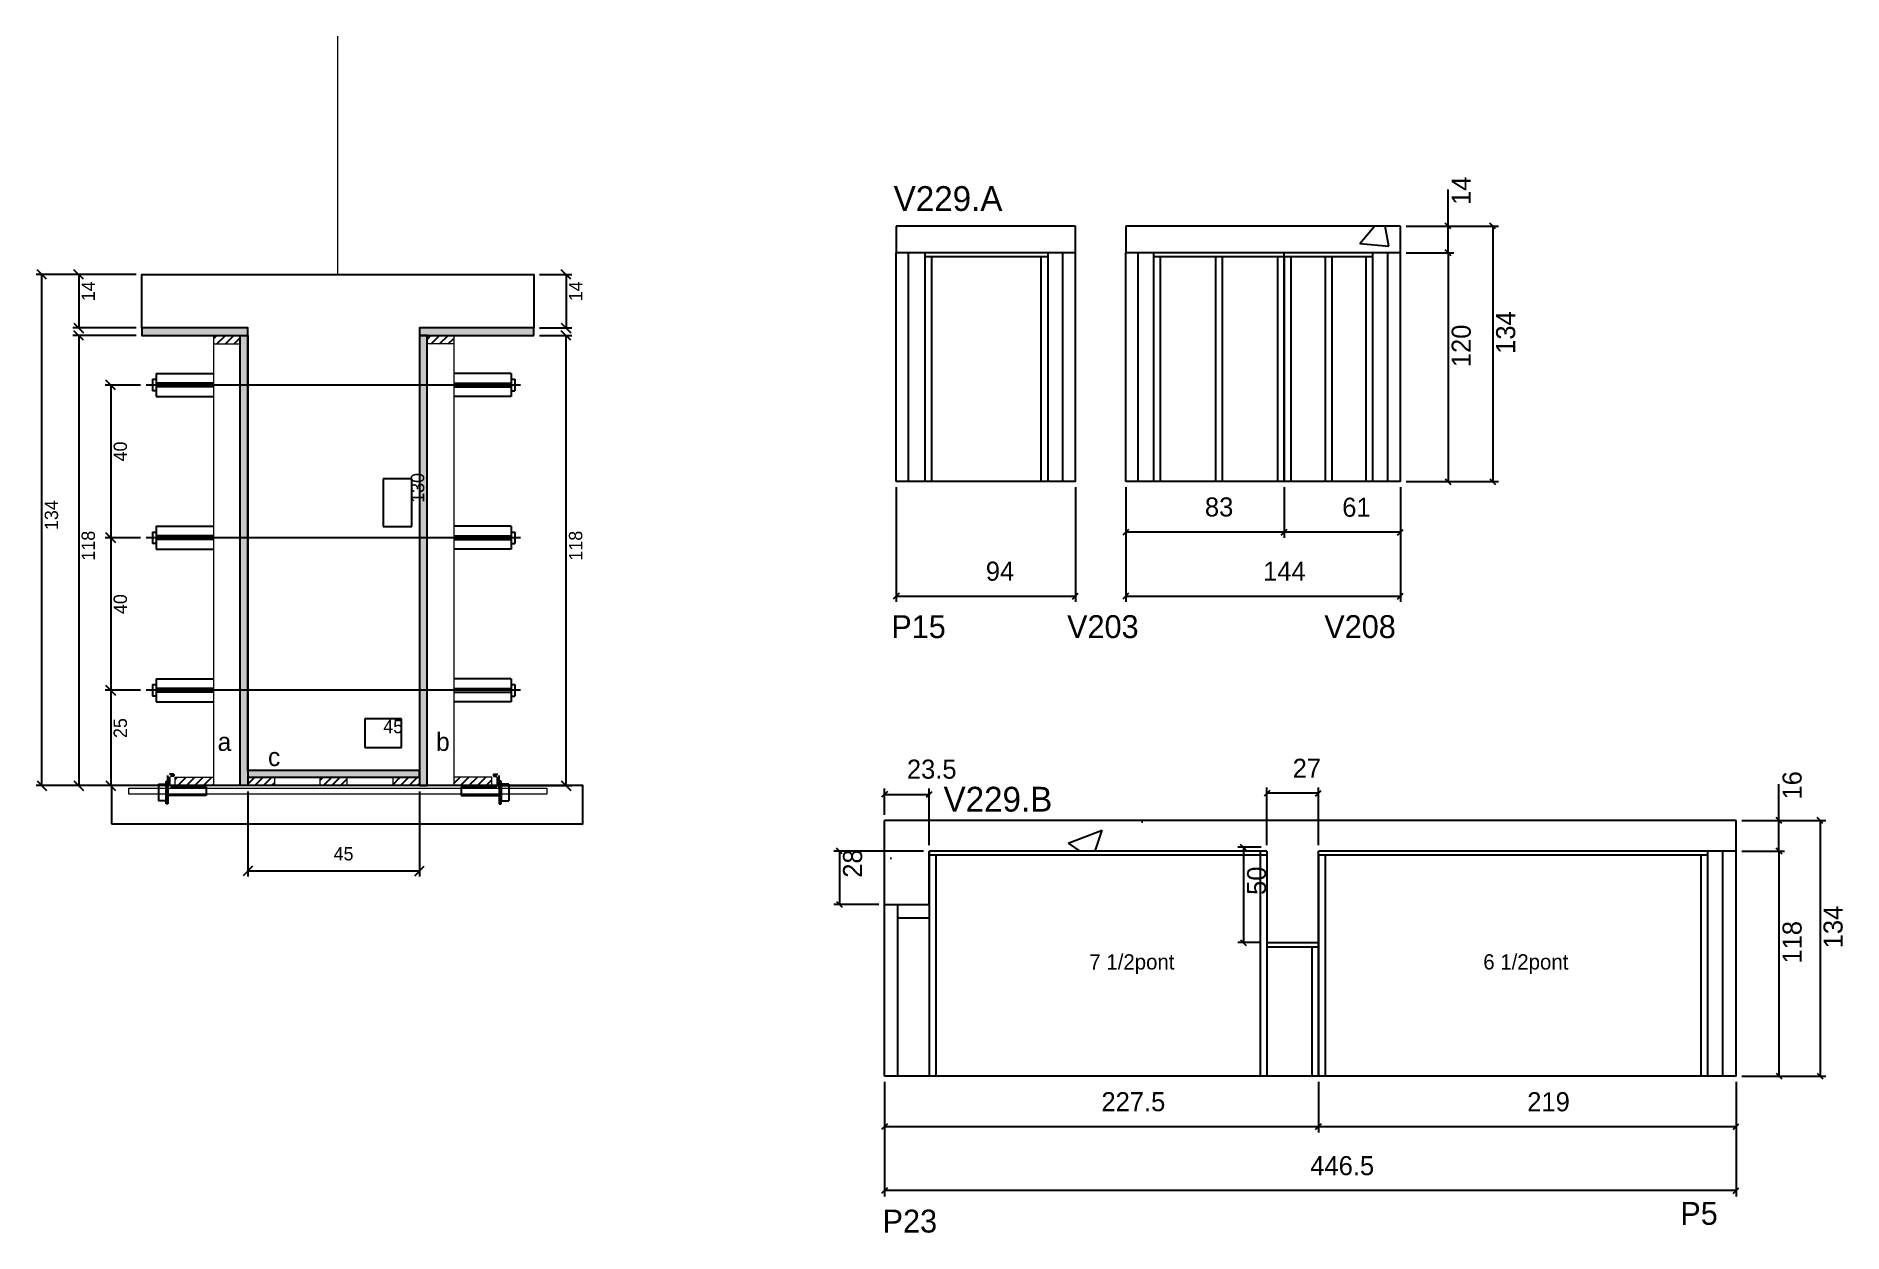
# Model space of a CAD drawing. Header units: metres. Extents: x 2944 to 3892, y 4050 to 4678.
import ezdxf

# ---------------------------------------------------------------- set-up
doc = ezdxf.new("R2010")
doc.units = ezdxf.units.M
for name, color, linetype in [('5', 7, 'Continuous'), ('barrote', 7, 'Continuous'), ('CONCRETO', 7, 'Continuous'), ('COTA', 7, 'Continuous'), ('Cota Seção (2x)', 7, 'Continuous'), ('detalhes', 7, 'Continuous'), ('Hachura', 7, 'Continuous'), ('Madeira', 7, 'Continuous'), ('Painéis', 7, 'Continuous'), ('presilha', 7, 'Continuous'), ('SARR_2.2x7', 7, 'Continuous'), ('SARR_3.5x7', 7, 'Continuous'), ('SCO-___-LAJ', 7, 'Continuous'), ('TENSOR', 7, 'Continuous'), ('texto', 7, 'Continuous'), ('Texto Seção', 7, 'Continuous')]:
    doc.layers.add(name, color=color, linetype=linetype)

msp = doc.modelspace()

# ---------------------------------------------------------------- hatches: boundary and pattern name
at = {"layer": 'COTA'}
h = msp.add_hatch(dxfattribs=at)
h.set_pattern_fill('AR-CONC')
h.paths.add_polyline_path([(3395.35, 4578.34), (3395.35, 4564.34), (3489.35, 4564.34), (3489.35, 4578.34), (3395.35, 4578.34)])
h = msp.add_hatch(dxfattribs=at)
h.set_pattern_fill('AR-CONC')
h.paths.add_polyline_path([(3515.74, 4564.34), (3515.74, 4578.34), (3659.74, 4578.34), (3659.74, 4564.34), (3515.74, 4564.34)])
h = msp.add_hatch(dxfattribs=at)
h.set_pattern_fill('AR-CONC')
h.paths.add_polyline_path([(3835.74, 4250.62), (3835.74, 4266.62), (3389.24, 4266.62), (3389.24, 4222.62), (3412.74, 4222.62), (3412.74, 4250.62), (3589.74, 4250.62), (3589.74, 4202.62), (3616.74, 4202.62), (3616.74, 4250.62), (3835.74, 4250.62)])
at = {"layer": 'Hachura'}
h = msp.add_hatch(color=7, dxfattribs=at)
h.dxf.hatch_style = 1
h.paths.add_polyline_path([(3055.42, 4520.92), (3055.42, 4524.92), (2999.82, 4524.92), (2999.82, 4520.92), (3055.42, 4520.92)])
h = msp.add_hatch(dxfattribs=at)
h.set_pattern_fill('ANSI31')
h.paths.add_polyline_path([(3051.42, 4516.52), (3051.42, 4520.92), (3037.42, 4520.92), (3037.42, 4516.52), (3051.42, 4516.52)])
h = msp.add_hatch(color=7, dxfattribs=at)
h.dxf.hatch_style = 1
h.paths.add_polyline_path([(3051.42, 4520.92), (3055.42, 4520.92), (3055.42, 4284.92), (3051.42, 4284.92), (3051.42, 4520.92)])
h = msp.add_hatch(color=7, dxfattribs=at)
h.dxf.hatch_style = 1
h.paths.add_polyline_path([(3205.42, 4520.92), (3205.42, 4524.92), (3145.42, 4524.92), (3145.42, 4520.92), (3205.42, 4520.92)])
h = msp.add_hatch(color=7, dxfattribs=at)
h.dxf.hatch_style = 1
h.paths.add_polyline_path([(3149.42, 4520.92), (3145.42, 4520.92), (3145.42, 4284.92), (3149.42, 4284.92), (3149.42, 4520.92)])
h = msp.add_hatch(dxfattribs=at)
h.set_pattern_fill('ANSI31')
h.paths.add_polyline_path([(3149.42, 4516.52), (3149.42, 4520.92), (3163.42, 4520.92), (3163.42, 4516.52), (3149.42, 4516.52)])
h = msp.add_hatch(color=7, dxfattribs=at)
h.dxf.hatch_style = 1
h.paths.add_polyline_path([(3145.42, 4289.32), (3145.42, 4292.92), (3055.42, 4292.92), (3055.42, 4289.32), (3145.42, 4289.32)])
h = msp.add_hatch(dxfattribs=at)
h.set_pattern_fill('ANSI31')
h.paths.add_polyline_path([(3017.42, 4284.92), (3017.42, 4289.32), (3037.42, 4289.32), (3037.42, 4284.92), (3017.42, 4284.92)])
h = msp.add_hatch(dxfattribs=at)
h.set_pattern_fill('ANSI31')
h.paths.add_polyline_path([(3055.42, 4284.92), (3055.42, 4289.32), (3069.42, 4289.32), (3069.42, 4284.92), (3055.42, 4284.92)])
h = msp.add_hatch(dxfattribs=at)
h.set_pattern_fill('ANSI31')
h.paths.add_polyline_path([(3093.42, 4284.92), (3093.42, 4289.32), (3107.42, 4289.32), (3107.42, 4284.92), (3093.42, 4284.92)])
h = msp.add_hatch(dxfattribs=at)
h.set_pattern_fill('ANSI31')
h.paths.add_polyline_path([(3145.42, 4284.92), (3145.42, 4289.32), (3131.42, 4289.32), (3131.42, 4284.92), (3145.42, 4284.92)])
h = msp.add_hatch(dxfattribs=at)
h.set_pattern_fill('ANSI31')
h.paths.add_polyline_path([(3183.42, 4284.92), (3183.42, 4289.32), (3163.42, 4289.32), (3163.42, 4284.92), (3183.42, 4284.92)])

# ---------------------------------------------------------------- linework, layer by layer
at = {"color": 7, "lineweight": 25}
for p, q in [((3007.42, 4500.96), (3007.42, 4488.96)), ((3007.42, 4500.96), (3037.42, 4500.96)), ((3193.42, 4500.96), (3163.42, 4500.96)), ((3193.42, 4500.96), (3193.42, 4488.96)), ((3005.42, 4497.96), (3005.42, 4491.96)), ((3005.42, 4497.96), (3007.42, 4497.96)), ((3007.42, 4491.96), (3005.42, 4491.96)), ((3037.42, 4495.96), (3007.42, 4495.96)), ((3037.42, 4493.96), (3007.42, 4493.96)), ((3163.42, 4495.96), (3193.42, 4495.96)), ((3163.42, 4493.96), (3193.42, 4493.96)), ((3193.42, 4497.96), (3195.42, 4497.96)), ((3193.42, 4491.96), (3195.42, 4491.96)), ((3195.42, 4497.96), (3195.42, 4491.96)), ((3007.42, 4488.96), (3037.42, 4488.96)), ((3193.42, 4488.96), (3163.42, 4488.96)), ((3005.42, 4417.89), (3005.42, 4411.89)), ((3005.42, 4417.89), (3007.42, 4417.89)), ((3007.42, 4420.89), (3007.42, 4408.89)), ((3007.42, 4420.89), (3037.42, 4420.89)), ((3037.42, 4415.89), (3007.42, 4415.89)), ((3193.42, 4420.89), (3163.42, 4420.89)), ((3163.42, 4415.89), (3193.42, 4415.89)), ((3193.42, 4420.89), (3193.42, 4408.89)), ((3193.42, 4417.89), (3195.42, 4417.89)), ((3195.42, 4417.89), (3195.42, 4411.89)), ((3007.42, 4411.89), (3005.42, 4411.89)), ((3037.42, 4413.89), (3007.42, 4413.89)), ((3007.42, 4408.89), (3037.42, 4408.89)), ((3163.42, 4413.89), (3193.42, 4413.89)), ((3193.42, 4408.89), (3163.42, 4408.89)), ((3193.42, 4411.89), (3195.42, 4411.89)), ((3007.42, 4340.89), (3007.42, 4328.89)), ((3007.42, 4340.89), (3037.42, 4340.89)), ((3193.42, 4340.89), (3163.42, 4340.89)), ((3193.42, 4340.89), (3193.42, 4328.89)), ((3005.42, 4337.89), (3005.42, 4331.89)), ((3005.42, 4337.89), (3007.42, 4337.89)), ((3007.42, 4331.89), (3005.42, 4331.89)), ((3037.42, 4335.89), (3007.42, 4335.89)), ((3037.42, 4333.89), (3007.42, 4333.89)), ((3163.42, 4335.89), (3193.42, 4335.89)), ((3163.42, 4333.89), (3193.42, 4333.89)), ((3193.42, 4337.89), (3195.42, 4337.89)), ((3193.42, 4331.89), (3195.42, 4331.89)), ((3195.42, 4337.89), (3195.42, 4331.89)), ((3007.42, 4328.89), (3037.42, 4328.89)), ((3193.42, 4328.89), (3163.42, 4328.89))]:
    msp.add_line(p, q, dxfattribs=at)
at = {"layer": 'barrote', "color": 251, "lineweight": 25}
msp.add_lwpolyline([(2983.96, 4264.92), (3231.14, 4264.92), (3231.14, 4284.92), (2983.96, 4284.92)], close=True, dxfattribs=at)
at = {"layer": 'CONCRETO', "color": 251, "lineweight": 25}
msp.add_lwpolyline([(2999.82, 4524.92), (2999.82, 4552.92), (3205.42, 4552.92), (3205.42, 4524.92), (3145.42, 4524.92), (3145.42, 4292.92), (3055.42, 4292.92), (3055.42, 4524.92)], close=True, dxfattribs=at)
at = {"layer": 'COTA', "color": 241, "lineweight": 25}
for p, q in [((3489.35, 4578.34), (3395.35, 4578.34)), ((3395.35, 4578.34), (3395.35, 4564.34)), ((3489.35, 4564.34), (3489.35, 4578.34)), ((3659.74, 4578.34), (3515.74, 4578.34)), ((3515.74, 4578.34), (3515.74, 4564.34)), ((3659.74, 4564.34), (3659.74, 4578.34)), ((3835.74, 4266.62), (3389.24, 4266.62)), ((3389.24, 4222.62), (3389.24, 4266.62)), ((3835.74, 4250.62), (3835.74, 4266.62))]:
    msp.add_line(p, q, dxfattribs=at)
at = {"layer": 'COTA', "color": 4, "lineweight": 25}
for p, q in [((2996.82, 4552.92), (2944.44, 4552.92)), ((2947.44, 4284.92), (2947.44, 4552.92)), ((2996.82, 4552.92), (2963.76, 4552.92)), ((2966.76, 4552.92), (2966.76, 4524.92)), ((3208.42, 4552.92), (3225.29, 4552.92)), ((3222.29, 4552.92), (3222.29, 4524.92)), ((2996.82, 4524.92), (2963.76, 4524.92)), ((2996.82, 4520.92), (2963.76, 4520.92)), ((2966.76, 4520.92), (2966.76, 4284.92)), ((3208.42, 4524.92), (3225.29, 4524.92)), ((3208.42, 4520.92), (3225.29, 4520.92)), ((3222.29, 4284.92), (3222.29, 4520.92)), ((2999.11, 4494.96), (2980.56, 4494.96)), ((2983.56, 4494.96), (2983.56, 4414.89)), ((3395.35, 4441.34), (3395.35, 4381.26)), ((3489.35, 4441.34), (3489.35, 4381.26)), ((3515.74, 4441.34), (3515.74, 4414.8)), ((3515.74, 4441.34), (3515.74, 4381.26)), ((3598.74, 4441.34), (3598.74, 4414.8)), ((3598.74, 4441.34), (3598.74, 4414.8)), ((3659.74, 4441.34), (3659.74, 4414.8)), ((3659.74, 4441.34), (3659.74, 4381.26)), ((2999.11, 4414.89), (2980.56, 4414.89)), ((2999.11, 4414.89), (2980.56, 4414.89)), ((2983.56, 4414.89), (2983.56, 4334.89)), ((3598.74, 4417.8), (3515.74, 4417.8)), ((3659.74, 4417.8), (3598.74, 4417.8)), ((3395.35, 4384.26), (3489.35, 4384.26)), ((3515.74, 4384.26), (3659.74, 4384.26)), ((2999.11, 4334.89), (2980.56, 4334.89)), ((2999.11, 4334.89), (2980.56, 4334.89)), ((2983.56, 4334.89), (2983.56, 4284.92)), ((3018.82, 4284.92), (2944.44, 4284.92)), ((3018.82, 4284.92), (2963.76, 4284.92)), ((2999.11, 4284.92), (2980.56, 4284.92)), ((3055.42, 4281.92), (3055.42, 4237.19)), ((3145.42, 4281.92), (3145.42, 4237.19)), ((3182.02, 4284.92), (3225.29, 4284.92)), ((3858.17, 4266.62), (3858.17, 4285.63)), ((3838.74, 4266.62), (3861.17, 4266.62)), ((3838.74, 4266.62), (3882.79, 4266.62)), ((3858.17, 4250.62), (3858.17, 4266.62)), ((3879.79, 4266.62), (3879.79, 4132.62)), ((3838.74, 4250.62), (3861.17, 4250.62)), ((3838.74, 4250.62), (3861.17, 4250.62)), ((3858.17, 4250.62), (3858.17, 4132.62)), ((3055.42, 4240.19), (3145.42, 4240.19)), ((3838.74, 4132.62), (3861.17, 4132.62)), ((3838.74, 4132.62), (3882.79, 4132.62)), ((3389.24, 4129.62), (3389.24, 4103.08)), ((3389.24, 4129.62), (3389.24, 4069.54)), ((3616.74, 4129.62), (3616.74, 4103.08)), ((3616.74, 4129.62), (3616.74, 4103.08)), ((3835.74, 4129.62), (3835.74, 4103.08)), ((3835.74, 4129.62), (3835.74, 4069.54)), ((3616.74, 4106.08), (3389.24, 4106.08)), ((3835.74, 4106.08), (3616.74, 4106.08)), ((3835.74, 4072.54), (3389.24, 4072.54))]:
    msp.add_line(p, q, dxfattribs=at)
at = {"layer": 'COTA', "color": 0, "lineweight": 25}
for p, q in [((3517.24, 4419.3), (3514.24, 4416.3)), ((3600.24, 4419.3), (3597.24, 4416.3)), ((3597.24, 4416.3), (3600.24, 4419.3)), ((3658.24, 4416.3), (3661.24, 4419.3)), ((3396.85, 4385.76), (3393.85, 4382.76)), ((3487.85, 4382.76), (3490.85, 4385.76)), ((3517.24, 4385.76), (3514.24, 4382.76)), ((3658.24, 4382.76), (3661.24, 4385.76)), ((3859.67, 4265.12), (3856.67, 4268.12)), ((3881.29, 4265.12), (3878.29, 4268.12)), ((3859.67, 4249.12), (3856.67, 4252.12)), ((3856.67, 4252.12), (3859.67, 4249.12)), ((3856.67, 4134.12), (3859.67, 4131.12)), ((3878.29, 4134.12), (3881.29, 4131.12)), ((3390.74, 4107.58), (3387.74, 4104.58)), ((3618.24, 4107.58), (3615.24, 4104.58)), ((3615.24, 4104.58), (3618.24, 4107.58)), ((3834.24, 4104.58), (3837.24, 4107.58)), ((3390.74, 4074.04), (3387.74, 4071.04)), ((3834.24, 4071.04), (3837.24, 4074.04))]:
    msp.add_line(p, q, dxfattribs=at)
for points in [[(2949.94, 4550.42), (2944.94, 4555.42)], [(2969.26, 4550.42), (2964.26, 4555.42)], [(3224.79, 4550.42), (3219.79, 4555.42)], [(2964.26, 4527.42), (2969.26, 4522.42)], [(2969.26, 4518.42), (2964.26, 4523.42)], [(3219.79, 4527.42), (3224.79, 4522.42)], [(3224.79, 4518.42), (3219.79, 4523.42)], [(2986.06, 4492.46), (2981.06, 4497.46)], [(2986.06, 4412.39), (2981.06, 4417.39)], [(2981.06, 4417.39), (2986.06, 4412.39)], [(2986.06, 4332.39), (2981.06, 4337.39)], [(2981.06, 4337.39), (2986.06, 4332.39)], [(2944.94, 4287.42), (2949.94, 4282.42)], [(2964.26, 4287.42), (2969.26, 4282.42)], [(2981.06, 4287.42), (2986.06, 4282.42)], [(3219.79, 4287.42), (3224.79, 4282.42)], [(3057.92, 4242.69), (3052.92, 4237.69)], [(3142.92, 4237.69), (3147.92, 4242.69)]]:
    msp.add_lwpolyline(points, dxfattribs=at)
at = {"layer": 'Cota Seção (2x)', "color": 180, "lineweight": 25}
for p, q in [((3141.42, 4445.73), (3126.42, 4445.73)), ((3126.42, 4445.73), (3126.42, 4420.73)), ((3141.42, 4420.73), (3141.42, 4445.73)), ((3126.42, 4420.73), (3141.42, 4420.73)), ((3136.08, 4319.92), (3116.75, 4319.92)), ((3116.75, 4319.92), (3116.75, 4304.92)), ((3136.08, 4304.92), (3136.08, 4319.92)), ((3116.75, 4304.92), (3136.08, 4304.92))]:
    msp.add_line(p, q, dxfattribs=at)
at = {"layer": 'Madeira', "color": 126, "lineweight": 18}
for points in [[(3051.42, 4516.52), (3051.42, 4520.92), (3037.42, 4520.92), (3037.42, 4516.52)], [(3051.42, 4520.92), (3037.42, 4520.92), (3037.42, 4284.92), (3051.42, 4284.92)], [(3149.42, 4516.52), (3149.42, 4520.92), (3163.42, 4520.92), (3163.42, 4516.52)], [(3149.42, 4520.92), (3163.42, 4520.92), (3163.42, 4284.92), (3149.42, 4284.92)], [(3017.42, 4284.92), (3017.42, 4289.32), (3037.42, 4289.32), (3037.42, 4284.92)], [(3055.42, 4284.92), (3055.42, 4289.32), (3069.42, 4289.32), (3069.42, 4284.92)], [(3093.42, 4284.92), (3093.42, 4289.32), (3107.42, 4289.32), (3107.42, 4284.92)], [(3145.42, 4284.92), (3145.42, 4289.32), (3131.42, 4289.32), (3131.42, 4284.92)], [(3183.42, 4284.92), (3183.42, 4289.32), (3163.42, 4289.32), (3163.42, 4284.92)]]:
    msp.add_lwpolyline(points, close=True, dxfattribs=at)
at = {"layer": 'Painéis', "color": 4, "lineweight": 25}
for p, q in [((3684.7, 4578.34), (3684.7, 4597.46)), ((3662.74, 4578.34), (3687.7, 4578.34)), ((3662.74, 4578.34), (3711.12, 4578.34)), ((3684.7, 4564.34), (3684.7, 4578.34)), ((3708.12, 4578.34), (3708.12, 4444.34)), ((3662.74, 4564.34), (3687.7, 4564.34)), ((3662.74, 4564.34), (3687.7, 4564.34)), ((3684.7, 4564.34), (3684.7, 4444.34)), ((3662.74, 4444.34), (3687.7, 4444.34)), ((3662.74, 4444.34), (3711.12, 4444.34)), ((3389.24, 4269.62), (3389.24, 4283.34)), ((3412.74, 4253.62), (3412.74, 4283.34)), ((3589.74, 4253.62), (3589.74, 4283.94)), ((3616.74, 4253.62), (3616.74, 4283.94)), ((3389.24, 4280.34), (3412.74, 4280.34)), ((3616.74, 4280.94), (3589.74, 4280.94)), ((3409.74, 4250.62), (3362.59, 4250.62)), ((3365.59, 4250.62), (3365.59, 4222.62)), ((3586.74, 4252.62), (3574.44, 4252.62)), ((3577.44, 4252.62), (3577.44, 4202.62)), ((3386.24, 4222.62), (3362.59, 4222.62)), ((3586.74, 4202.62), (3574.44, 4202.62))]:
    msp.add_line(p, q, dxfattribs=at)
at = {"layer": 'Painéis', "color": 0, "lineweight": 25}
for p, q in [((3686.2, 4576.84), (3683.2, 4579.84)), ((3709.62, 4576.84), (3706.62, 4579.84)), ((3686.2, 4562.84), (3683.2, 4565.84)), ((3683.2, 4565.84), (3686.2, 4562.84)), ((3683.2, 4445.84), (3686.2, 4442.84)), ((3706.62, 4445.84), (3709.62, 4442.84)), ((3390.74, 4281.84), (3387.74, 4278.84)), ((3411.24, 4278.84), (3414.24, 4281.84)), ((3591.24, 4282.44), (3588.24, 4279.44)), ((3615.24, 4279.44), (3618.24, 4282.44)), ((3578.94, 4251.12), (3575.94, 4254.12)), ((3367.09, 4249.12), (3364.09, 4252.12)), ((3364.09, 4224.12), (3367.09, 4221.12)), ((3575.94, 4204.12), (3578.94, 4201.12))]:
    msp.add_line(p, q, dxfattribs=at)
at = {"layer": 'Painéis', "color": 200, "lineweight": 25}
for p, q in [((3489.35, 4564.34), (3395.35, 4564.34)), ((3395.35, 4444.34), (3395.35, 4564.34)), ((3489.35, 4444.34), (3489.35, 4564.34)), ((3659.74, 4564.34), (3515.74, 4564.34)), ((3515.74, 4444.34), (3515.74, 4564.34)), ((3598.74, 4444.34), (3598.74, 4564.34)), ((3659.74, 4444.34), (3659.74, 4564.34)), ((3489.35, 4444.34), (3395.35, 4444.34)), ((3659.74, 4444.34), (3515.74, 4444.34)), ((3589.74, 4250.62), (3412.74, 4250.62)), ((3412.74, 4222.62), (3412.74, 4250.62)), ((3589.74, 4250.62), (3589.74, 4202.62)), ((3835.74, 4250.62), (3616.74, 4250.62)), ((3616.74, 4132.62), (3616.74, 4250.62)), ((3835.74, 4132.62), (3835.74, 4250.62)), ((3389.24, 4132.62), (3389.24, 4222.62)), ((3389.24, 4222.62), (3412.74, 4222.62)), ((3589.74, 4202.62), (3616.74, 4202.62)), ((3835.74, 4132.62), (3389.24, 4132.62))]:
    msp.add_line(p, q, dxfattribs=at)
for points in [[(3055.42, 4520.92), (3055.42, 4524.92), (2999.82, 4524.92), (2999.82, 4520.92)], [(3051.42, 4520.92), (3055.42, 4520.92), (3055.42, 4284.92), (3051.42, 4284.92)], [(3205.42, 4520.92), (3205.42, 4524.92), (3145.42, 4524.92), (3145.42, 4520.92)], [(3149.42, 4520.92), (3145.42, 4520.92), (3145.42, 4284.92), (3149.42, 4284.92)], [(3145.42, 4289.32), (3145.42, 4292.92), (3055.42, 4292.92), (3055.42, 4289.32)]]:
    msp.add_lwpolyline(points, close=True, dxfattribs=at)
at = {"layer": 'presilha', "color": 1, "lineweight": 25}
for p, q in [((3008.55, 4285.62), (3012.55, 4285.62)), ((3008.55, 4285.62), (3008.55, 4276.95)), ((3012.55, 4287.29), (3013.55, 4287.29)), ((3012.55, 4275.29), (3012.55, 4287.29)), ((3012.55, 4285.62), (3012.55, 4276.95)), ((3013.55, 4284.05), (3013.55, 4290.19)), ((3013.55, 4287.29), (3013.55, 4275.29)), ((3016.55, 4290.95), (3014.31, 4290.95)), ((3014.55, 4284.67), (3014.55, 4289.57)), ((3016.55, 4289.95), (3014.93, 4289.95)), ((3033.55, 4284.29), (3014.93, 4284.29)), ((3016.55, 4290.95), (3016.55, 4289.95)), ((3033.55, 4284.29), (3033.55, 4279.69)), ((3167.28, 4284.29), (3167.28, 4279.69)), ((3167.28, 4284.29), (3185.9, 4284.29)), ((3184.28, 4290.95), (3184.28, 4289.95)), ((3184.28, 4290.95), (3186.52, 4290.95)), ((3184.28, 4289.95), (3185.9, 4289.95)), ((3186.28, 4284.67), (3186.28, 4289.57)), ((3187.28, 4284.05), (3187.28, 4290.19)), ((3188.28, 4287.29), (3187.28, 4287.29)), ((3187.28, 4287.29), (3187.28, 4275.29)), ((3188.28, 4275.29), (3188.28, 4287.29)), ((3192.28, 4285.62), (3188.28, 4285.62)), ((3188.28, 4285.62), (3188.28, 4276.95)), ((3192.28, 4285.62), (3192.28, 4276.95)), ((3012.55, 4276.95), (3008.55, 4276.95)), ((3013.55, 4275.29), (3012.55, 4275.29)), ((3033.55, 4279.69), (3013.55, 4279.69)), ((3167.28, 4279.69), (3187.28, 4279.69)), ((3187.28, 4275.29), (3188.28, 4275.29)), ((3188.28, 4276.95), (3192.28, 4276.95))]:
    msp.add_line(p, q, dxfattribs=at)
at = {"layer": 'SARR_2.2x7', "color": 40, "lineweight": 25}
for p, q in [((3401.9, 4444.34), (3401.9, 4564.34)), ((3474.79, 4562.14), (3410.35, 4562.14)), ((3482.79, 4444.34), (3482.79, 4564.34)), ((3522.29, 4444.34), (3522.29, 4564.34)), ((3598.74, 4562.14), (3530.29, 4562.14)), ((3645.18, 4562.14), (3598.74, 4562.14)), ((3653.18, 4444.34), (3653.18, 4564.34)), ((3589.74, 4248.42), (3412.74, 4248.42)), ((3820.74, 4248.42), (3616.74, 4248.42)), ((3828.74, 4132.62), (3828.74, 4250.62)), ((3396.24, 4132.62), (3396.24, 4222.62)), ((3396.24, 4215.62), (3412.74, 4215.62)), ((3589.74, 4200.42), (3616.74, 4200.42))]:
    msp.add_line(p, q, dxfattribs=at)
at = {"layer": 'SARR_3.5x7', "color": 81, "lineweight": 25}
for p, q in [((3410.35, 4564.34), (3410.35, 4444.34)), ((3413.85, 4562.14), (3413.85, 4444.34)), ((3471.29, 4562.14), (3471.29, 4444.34)), ((3474.79, 4564.34), (3474.79, 4444.34)), ((3530.29, 4564.34), (3530.29, 4444.34)), ((3533.79, 4562.14), (3533.79, 4444.34)), ((3562.79, 4562.14), (3562.79, 4444.34)), ((3566.29, 4562.14), (3566.29, 4444.34)), ((3595.24, 4562.14), (3595.24, 4444.34)), ((3598.74, 4562.14), (3598.74, 4444.34)), ((3602.24, 4562.14), (3602.24, 4444.34)), ((3620.24, 4562.14), (3620.24, 4444.34)), ((3623.74, 4562.14), (3623.74, 4444.34)), ((3641.68, 4562.14), (3641.68, 4444.34)), ((3645.18, 4564.34), (3645.18, 4444.34)), ((3598.74, 4444.34), (3595.24, 4444.34)), ((3602.24, 4444.34), (3598.74, 4444.34)), ((3412.74, 4250.62), (3412.74, 4132.62)), ((3416.24, 4248.42), (3416.24, 4132.62)), ((3586.24, 4250.42), (3586.24, 4132.62)), ((3589.74, 4250.42), (3589.74, 4132.62)), ((3616.74, 4248.42), (3616.74, 4132.62)), ((3620.24, 4248.42), (3620.24, 4132.62)), ((3817.24, 4248.42), (3817.24, 4132.62)), ((3820.74, 4250.62), (3820.74, 4132.62)), ((3613.24, 4200.42), (3613.24, 4132.62)), ((3616.74, 4132.62), (3613.24, 4132.62)), ((3620.24, 4132.62), (3616.74, 4132.62)), ((3820.74, 4132.62), (3817.24, 4132.62))]:
    msp.add_line(p, q, dxfattribs=at)
at = {"layer": 'SCO-___-LAJ', "color": 1, "lineweight": 0}
msp.add_lwpolyline([(2992.96, 4283.59), (3212.27, 4283.59), (3212.27, 4280.39), (2992.96, 4280.39)], close=True, dxfattribs=at)
at = {"layer": 'TENSOR', "color": 3, "lineweight": 25}
for p, q in [((3198.42, 4494.96), (3002.11, 4494.96)), ((3198.42, 4414.89), (3002.11, 4414.89)), ((3198.42, 4334.89), (3002.11, 4334.89))]:
    msp.add_line(p, q, dxfattribs=at)
at = {"layer": 'Texto Seção', "color": 252, "lineweight": 15}
msp.add_line((3102.62, 4552.92), (3102.62, 4677.92), dxfattribs=at)

# ---------------------------------------------------------------- texts
at = {"layer": '5', "color": 5, "lineweight": 25}
for s, rotation, p in [('P15', 0.00004, (3392.82, 4362.29)), ('V203', 0.00004, (3484.98, 4362.29)), ('V208', 0.00004, (3619.83, 4362.29)), ('P5', 0.00004, (3806.5, 4054.61)), ('P23', 359.99996, (3388.26, 4050.57))]:
    msp.add_text(s, height=12, rotation=rotation, dxfattribs=at).set_placement(p)
at = {"layer": 'COTA', "color": 1, "lineweight": 25}
for s, p in [('14', (2975.26, 4538.92)), ('14', (3230.79, 4538.92)), ('40', (2992.06, 4454.92)), ('134', (2955.94, 4418.92)), ('118', (2975.26, 4402.92)), ('118', (3230.79, 4402.92)), ('40', (2992.06, 4374.89)), ('25', (2992.06, 4309.9))]:
    msp.add_text(s, height=7, rotation=90, dxfattribs=at).set_placement(p)
at = {"layer": 'COTA', "color": 240, "lineweight": 25}
for s, p in [('83', (3557.24, 4426.04)), ('61', (3629.24, 4425.9)), ('94', (3442.35, 4392.36)), ('144', (3587.74, 4392.33)), ('227.5', (3502.99, 4114.19)), ('219', (3726.24, 4114.16)), ('446.5', (3612.49, 4080.65))]:
    msp.add_text(s, height=10, dxfattribs=at).set_placement(p)
for s, p in [('16', (3870.07, 4277.62)), ('134', (3891.57, 4199.62)), ('118', (3870.08, 4191.62))]:
    msp.add_text(s, height=10, rotation=90, dxfattribs=at).set_placement(p)
at = {"layer": 'COTA', "color": 1, "lineweight": 25}
msp.add_text('45', height=7, dxfattribs=at).set_placement((3100.42, 4245.69))
at = {"layer": 'Cota Seção (2x)', "color": 1, "lineweight": 25}
msp.add_text('130', height=7, rotation=90, dxfattribs=at).set_placement((3147.92, 4433.23))
msp.add_text('45', height=7, dxfattribs=at).set_placement((3126.42, 4312.42))
at = {"layer": 'detalhes', "color": 4, "lineweight": 25}
for s, p in [('a', (3039.59, 4303.12)), ('b', (3154.13, 4303.11)), ('c', (3066.02, 4295.16))]:
    msp.add_text(s, height=9.6, dxfattribs=at).set_placement(p)
at = {"layer": 'Painéis', "color": 240, "lineweight": 25}
for s, p in [('14', (3696.63, 4589.4)), ('134', (3719.9, 4511.34)), ('120', (3696.6, 4504.34)), ('28', (3377.5, 4236.62)), ('50', (3589.33, 4227.62))]:
    msp.add_text(s, height=10, rotation=90, dxfattribs=at).set_placement(p)
for s, p in [('23.5', (3400.99, 4288.56)), ('27', (3603.24, 4289.01))]:
    msp.add_text(s, height=10, dxfattribs=at).set_placement(p)
at = {"layer": 'texto', "color": 2, "lineweight": 25}
for s, p in [('7 1/2pont', (3496.64, 4188.5)), ('6 1/2pont', (3703.18, 4188.5))]:
    msp.add_text(s, height=8, dxfattribs=at).set_placement(p)
at = {"layer": 'Texto Seção', "color": 7, "lineweight": 15}
for s, p in [('V229.A', (3394.05, 4586.25)), ('V229.B', (3420.2, 4271.3))]:
    msp.add_text(s, height=13, dxfattribs=at).set_placement(p)

doc.saveas('drawing.dxf')
